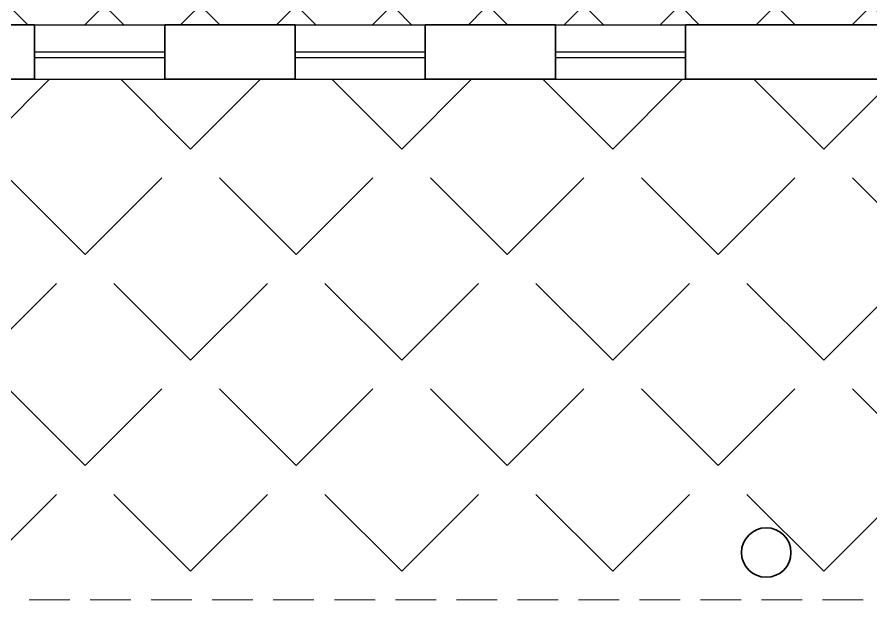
# Model space of a CAD drawing. Header units: inches. Extents: x 132383 to 134532, y 19213 to 20900.
# Drawn here: x 132537.5 to 132694.9, y 19902.6 to 20010 of the extents above; entities that cross this region are included whole.
import ezdxf

# ---------------------------------------------------------------- set-up
doc = ezdxf.new("R2010")
doc.units = ezdxf.units.IN
doc.header["$MEASUREMENT"] = 0
doc.linetypes.add('HIDDEN', pattern=[0.375, 0.25, -0.125])
doc.layers.add('A-Dropline', color=8, linetype='Continuous', lineweight=5)
for name, color, linetype, lineweight, true_color in [('A-Hatch', 7, 'Continuous', 9, 0xadadad), ('A-Wall', 7, 'Continuous', 35, 0xe06c3e), ('A-Win', 7, 'Continuous', 25, 0x15ade5)]:
    doc.layers.add(name, color=color, linetype=linetype, lineweight=lineweight, true_color=true_color)

msp = doc.modelspace()

# ---------------------------------------------------------------- hatches: boundary and pattern name
at = {"layer": 'A-Hatch'}
h = msp.add_hatch(dxfattribs=at)
h.set_pattern_fill('ANSI37', color=256, scale=100, style=0)
h.set_pattern_definition([(45, (11054.928, 1415.28), (-8.8388348, 8.8388348), []), (135, (11054.928, 1415.28), (-8.8388348, -8.8388348), [])])
h.paths.add_polyline_path([(132756.66, 20692.58), (132708.66, 20692.58), (132708.66, 20590.01), (132756.66, 20590.01)], flags=0)
h.paths.add_polyline_path([(132737.23, 20842.22), (132757.21, 20842.22), (132757.21, 20862.59), (132617.21, 20862.59), (132617.21, 20832.55), (132593.21, 20832.55), (132593.21, 20808.59), (132583.21, 20808.59), (132583.21, 20778.59), (132645.21, 20778.59), (132645.21, 20773.59), (132718.21, 20773.59), (132718.21, 20750.59), (132645.21, 20750.59), (132645.21, 20609.59), (132482.21, 20609.59), (132482.21, 20561.59), (132645.21, 20561.59), (132645.21, 20157.59), (132524.21, 20157.59), (132524.21, 20008.59), (132696.71, 20008.59), (132696.71, 20070.59), (132706.71, 20070.59), (132706.71, 20028.59), (132795.71, 20028.59), (132795.71, 20157.59), (132705.21, 20157.59), (132705.21, 20561.59), (132868.21, 20561.59), (132868.21, 20584.37), (132796.21, 20584.37), (132796.21, 20620.37), (132868.21, 20620.37), (132868.21, 20668.37), (132796.21, 20668.37), (132796.21, 20704.37), (132868.21, 20704.37), (132868.21, 20744.59), (132757.21, 20744.59), (132757.21, 20794.29), (132737.23, 20794.29)])
h.paths.add_polyline_path([(132594.78, 20809.06), (132614.22, 20809.06), (132614.22, 20828.5), (132594.78, 20828.5)], flags=0)
h.paths.add_polyline_path([(132791.81, 20088.49), (132791.81, 20153.69), (132706.44, 20153.69), (132706.44, 20088.49)], flags=0)
h.paths.add_polyline_path([(132574.91, 20011.46), (132693.01, 20011.46), (132693.01, 20082.21), (132574.91, 20082.21)], flags=0)
h = msp.add_hatch(dxfattribs=at)
h.set_pattern_fill('ANGLE,_O', color=256, scale=100, angle=45)
h.set_pattern_definition([(45, (11054.928, 1415.28), (-19.4454365, 19.4454365), [20, -7.5]), (135, (11054.928, 1415.28), (-19.4454365, -19.4454365), [20, -7.5])])
h.paths.add_polyline_path([(132472.21, 19902.59), (132878.91, 19902.59), (132878.91, 19998.59), (132472.21, 19998.59)])
edge = h.paths.add_edge_path(flags=0)
edge.add_arc((132481.88, 19935.33), 4.56, 0, 180)
edge.add_arc((132481.88, 19935.33), 4.56, 180, 360)
edge = h.paths.add_edge_path(flags=16)
edge.add_arc((132481.88, 19935.33), 4.56, 0, 180)
edge.add_arc((132481.88, 19935.33), 4.56, 180, 360)
edge = h.paths.add_edge_path(flags=0)
edge.add_arc((132481.88, 19935.33), 4.56, 0, 180)
edge.add_arc((132481.88, 19935.33), 4.56, 180, 360)

# ---------------------------------------------------------------- linework, layer by layer
at = {"layer": 'A-Dropline', "linetype": 'HIDDEN', "ltscale": 30}
msp.add_lwpolyline([(132472.21, 19998.59), (132472.21, 19998.59), (132472.21, 19902.59), (132878.91, 19902.59)], dxfattribs=at)
at = {"layer": 'A-Wall'}
for p, q in [((132406.21, 20008.59), (132540.71, 20008.59)), ((132540.71, 19998.59), (132540.71, 20008.59)), ((132564.71, 19998.59), (132564.71, 20008.59)), ((132564.71, 20008.59), (132588.71, 20008.59)), ((132588.71, 19998.59), (132588.71, 20008.59)), ((132612.71, 19998.59), (132612.71, 20008.59)), ((132612.71, 20008.59), (132636.71, 20008.59)), ((132636.71, 20008.59), (132636.71, 19998.59)), ((132660.71, 20008.59), (132660.71, 19998.59)), ((132660.71, 20008.59), (132696.71, 20008.59)), ((132396.21, 19998.59), (132540.71, 19998.59)), ((132564.71, 19998.59), (132588.71, 19998.59)), ((132612.71, 19998.59), (132636.71, 19998.59)), ((132660.71, 19998.59), (132706.71, 19998.59))]:
    msp.add_line(p, q, dxfattribs=at)
msp.add_circle((132675.56, 19911.33), 4.56, dxfattribs=at)
at = {"layer": 'A-Win'}
for p, q in [((132540.71, 20008.59), (132564.71, 20008.59)), ((132588.71, 20008.59), (132612.71, 20008.59)), ((132636.71, 20008.59), (132660.71, 20008.59)), ((132540.71, 20003.59), (132564.71, 20003.59)), ((132588.71, 20003.59), (132612.71, 20003.59)), ((132636.71, 20003.59), (132660.71, 20003.59)), ((132540.71, 20002.59), (132564.71, 20002.59)), ((132588.71, 20002.59), (132612.71, 20002.59)), ((132636.71, 20002.59), (132660.71, 20002.59)), ((132540.71, 19998.59), (132564.71, 19998.59)), ((132588.71, 19998.59), (132612.71, 19998.59)), ((132636.71, 19998.59), (132660.71, 19998.59))]:
    msp.add_line(p, q, dxfattribs=at)

doc.saveas('drawing.dxf')
